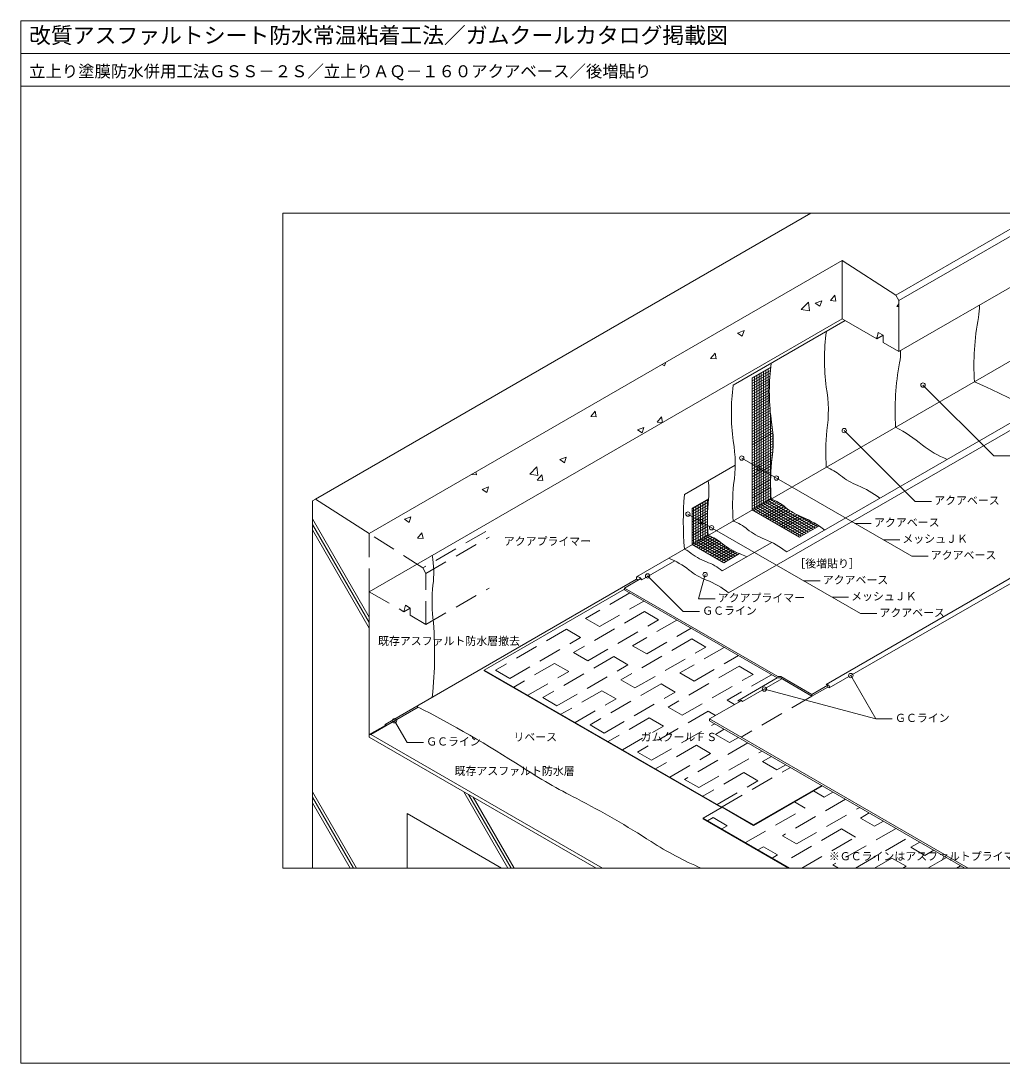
# Model space of a CAD drawing. Units: millimetres, scale not verified. Extents: x -2070 to 2070, y -1433 to 1432.
# Drawn here: x -2070 to 626, y -1433 to 1432 of the extents above; entities that cross this region are included whole.
import ezdxf
from ezdxf.enums import TextEntityAlignment as Align

# ---------------------------------------------------------------- set-up
doc = ezdxf.new("R2010")
doc.units = ezdxf.units.MM
doc.header["$LTSCALE"] = 5
doc.linetypes.add('USER1', pattern=[19.05, 12.7, -6.35])
for name, color, linetype, lineweight in [('0-0_0', 7, 'Continuous', 18), ('0-1_WAKU', 7, 'Continuous', 18), ('0-2_KUTAI', 3, 'Continuous', 18), ('0-3_BOUSUI', 1, 'Continuous', 18), ('0-4_MOJI', 7, 'Continuous', 18), ('0-5_HATCH', 9, 'Continuous', 18), ('0-6_bousui2', 7, 'USER1', 9)]:
    doc.layers.add(name, color=color, linetype=linetype, lineweight=lineweight)
doc.styles.add('ＭＳ ゴシック', font='')
doc.styles.get('ＭＳ ゴシック').set_extended_font_data('MS Gothic')

msp = doc.modelspace()

# ---------------------------------------------------------------- linework, layer by layer
at = {"layer": '0-0_0'}
msp.add_line((-2070.045, 1342.46), (2069.955, 1342.46), dxfattribs=at)
msp.add_lwpolyline([(-1350.045, -896.562), (1349.955, -896.562), (1349.955, 903.438), (-1350.045, 903.438)], close=True, dxfattribs=at)
for points in [[(-60.6, 87.938), (-60.6, 450.938), (-9.739, 480.303)], [(-225.145, -7.062), (-225.145, 92.938), (-180.633, 118.637)], [(-60.6, 87.938), (69.304, 12.938), (123.07, 43.98)], [(-225.145, -7.062), (-138.543, -57.062), (-95.241, -32.062)]]:
    msp.add_lwpolyline(points, dxfattribs=at)
at = {"layer": '0-1_WAKU'}
for points in [[(-2070.045, -1432.54), (2069.955, -1432.54), (2069.955, 1432.46), (-2070.045, 1432.46)], [(2069.955, 1252.46), (-2070.045, 1252.46), (-2070.045, 1432.46), (2069.955, 1432.46)], [(-2070.045, -1432.54), (2069.955, -1432.54), (2069.955, 1432.46), (-2070.045, 1432.46)]]:
    msp.add_lwpolyline(points, close=True, dxfattribs=at)
at = {"layer": '0-2_KUTAI'}
for p, q in [((333.685, 678.838), (722.704, 903.438)), ((342.102, 523.438), (1000.281, 903.438)), ((342.102, 663.438), (757.794, 903.438)), ((-1112.821, 23.438), (186.217, 773.438)), ((186.217, 613.438), (186.217, 773.438)), ((333.685, 678.838), (186.217, 773.438)), ((333.685, 678.838), (342.102, 663.438)), ((342.102, 523.438), (342.102, 663.438)), ((-1112.821, -136.562), (186.217, 613.438)), ((186.217, 613.438), (281.48, 558.438)), ((285.81, 575.938), (281.48, 558.438)), ((298.8, 568.438), (285.81, 575.938)), ((281.48, 558.438), (298.8, 568.438)), ((298.8, 548.438), (298.8, 568.438)), ((298.8, 548.438), (342.102, 523.438)), ((-1112.821, 23.438), (-1260.289, 118.039)), ((-1268.706, -896.562), (-1268.706, 113.438)), ((-1112.821, -536.562), (-1112.821, -136.562)), ((-1112.821, -536.562), (-489.283, -896.562)), ((-1008.898, -746.562), (-1008.898, -896.562)), ((-1008.898, -746.562), (-749.09, -896.562))]:
    msp.add_line(p, q, dxfattribs=at)
at = {"layer": '0-2_KUTAI', "linetype": 'USER1'}
for p, q in [((-792.795, 29.136), (-965.354, -71.162)), ((-1112.821, -136.562), (-1112.821, 23.438)), ((-965.354, -71.162), (-1112.821, 23.438)), ((-956.937, -86.562), (-783.731, 13.438)), ((-965.354, -71.162), (-956.937, -86.562)), ((-956.937, -226.562), (-956.937, -86.562)), ((-1112.821, -136.562), (-1017.558, -191.562)), ((-956.937, -226.562), (-783.731, -126.562)), ((-1013.228, -174.062), (-1017.558, -191.562)), ((-1017.558, -191.562), (-1000.238, -181.562)), ((-1000.238, -181.562), (-1013.228, -174.062)), ((-1000.238, -201.562), (-1000.238, -181.562)), ((-1000.238, -201.562), (-956.937, -226.562))]:
    msp.add_line(p, q, dxfattribs=at)
at = {"layer": '0-2_KUTAI'}
msp.add_lwpolyline([(-1268.706, 113.438), (-1260.289, 118.039), (100.063, 903.438)], dxfattribs=at)
at = {"layer": '0-3_BOUSUI'}
for p, q in [((-378.432, -95.562), (1349.955, 902.322)), ((34.191, -27.334), (1349.955, 732.322)), ((-112.797, 430.802), (194.877, 608.438)), ((-125.552, -139.562), (728.282, 353.4)), ((151.137, -401.308), (1349.955, 290.83)), ((-246.796, 130.438), (-107.253, 211.003)), ((-142.873, -79.562), (-7.009, -1.121)), ((-363.709, -104.062), (-273.581, -52.026)), ((-1069.52, -501.562), (-378.432, -102.562)), ((-411.341, -126.562), (-368.039, -101.562)), ((-411.341, -131.562), (-411.341, -126.562)), ((-100.011, -436.308), (8.242, -373.808)), ((-87.02, -438.808), (21.233, -376.308)), ((103.505, -418.808), (146.806, -393.808)), ((103.505, -423.808), (146.806, -398.808)), ((146.806, -398.808), (146.806, -393.808)), ((151.137, -401.308), (146.806, -398.808)), ((103.505, -423.808), (103.505, -418.808)), ((-1108.491, -529.062), (-978.328, -453.912)), ((-177.953, -486.308), (-91.351, -436.308)), ((-95.681, -438.808), (-100.011, -436.308)), ((-91.351, -436.308), (-87.02, -438.808)), ((-1112.821, -529.562), (-1069.52, -504.562)), ((-177.953, -491.308), (523.967, -896.562)), ((-56.736, -777.293), (130.326, -669.293)), ((-56.736, -779.293), (132.058, -670.293)), ((-195.3, -759.293), (-143.338, -729.293)), ((-195.3, -759.293), (42.457, -896.562)), ((-195.3, -761.293), (-195.3, -759.293)), ((-195.3, -761.293), (38.993, -896.562)), ((-56.736, -779.293), (-56.736, -777.293))]:
    msp.add_line(p, q, dxfattribs=at)
at = {"layer": '0-3_BOUSUI', "linetype": 'USER1'}
msp.add_line((103.505, -423.808), (-91.351, -536.308), dxfattribs=at)
at = {"layer": '0-3_BOUSUI'}
for points in [[(146.806, -393.808), (142.476, -391.308), (1349.955, 305.83)], [(-378.432, -95.562), (-378.432, -102.562), (-374.101, -105.062), (-368.039, -101.562), (-363.709, -104.062)], [(-796.722, -354.062), (-796.722, -352.062), (-411.341, -129.562)], [(-411.341, -126.562), (9.403, -369.478), (18.063, -369.478), (103.505, -418.808)], [(-411.341, -131.562), (8.242, -373.808), (16.903, -373.808), (103.505, -423.808)], [(-56.736, -777.293), (-142.874, -727.561), (-146.338, -727.561), (-796.722, -352.062)], [(-56.736, -779.293), (-143.338, -729.293), (-146.802, -729.293), (-796.722, -354.062)], [(-177.953, -491.308), (-177.953, -486.308), (532.627, -896.562)], [(-1069.52, -501.562), (-1069.52, -504.562), (-1065.19, -504.062)], [(-471.962, -896.562), (-1108.491, -529.062), (-1112.821, -529.562)]]:
    msp.add_lwpolyline(points, dxfattribs=at)
for centre, radius, start, end in [((347.994, 651.004), 215.649, 351.04249, 0.09059), ((1248.887, 486.004), 700.316, 169.18356, 183.72564), ((723.624, 501.113), 585.619, 172.39907, 187.42464), ((131.488, 526.004), 215.649, 351.04249, 0.09059), ((572.07, 413.613), 585.619, 172.39907, 187.42464), ((1032.381, 361.004), 700.316, 169.18356, 183.72564), ((467.676, 353.341), 585.619, 172.39907, 187.42464), ((-811.337, -2571.259), 3305.156, 51.49248, 65.67587), ((-197.677, 362.325), 346.391, 350.66471, 10.49796), ((-349.231, 274.825), 346.391, 350.66471, 10.49796), ((118.953, -85.237), 454.574, 50.66028, 61.83107), ((770.1, 248.255), 628.644, 174.71709, 183.90548), ((-453.625, 214.553), 346.391, 350.66471, 10.49796), ((577.612, 482.607), 275.398, 231.75006, 248.09487), ((618.545, 160.755), 628.644, 174.71709, 183.90548), ((100.383, 86.769), 126.061, 49.71849, 70.28151), ((292.804, 320.053), 176.361, 231.02923, 248.97077), ((-348.439, 139.182), 169.059, 353.01977, 9.79326), ((514.151, 100.483), 628.644, 174.71709, 183.90548), ((126.281, -93.375), 269.38, 52.53458, 67.46542), ((626.804, 55.438), 876.813, 175.09309, 184.90691), ((445.34, 60.755), 628.644, 174.71709, 183.90548), ((-51.172, -0.731), 126.061, 49.71849, 70.28151), ((141.25, 232.553), 176.361, 231.02923, 248.97077), ((-155.566, -61.003), 126.061, 49.71849, 70.28151), ((-25.274, -180.875), 269.38, 52.53458, 67.46542), ((36.856, 172.281), 176.361, 231.02923, 248.97077), ((-224.377, -100.731), 126.061, 49.71849, 70.28151), ((-118.72, -222.185), 247.687, 51.87649, 68.12351), ((-270.459, -75.549), 60.782, 52.91213, 67.08787), ((-122.888, 110.053), 176.361, 231.02923, 248.97077), ((-31.955, 132.553), 176.361, 231.02923, 248.97077), ((-1228.424, -84.43), 292.748, 353.20046, 9.41081), ((-379.547, -264.494), 237.427, 52.1324, 67.8676), ((-235.812, -190.537), 144.752, 50.05465, 69.94535), ((-144.879, -168.037), 144.752, 61.49341, 69.94535), ((-122.888, 60.053), 176.361, 231.02923, 248.97077), ((-376.759, -109.666), 14.203, 23.23871, 96.76129), ((-284.618, -345.071), 259.877, 52.25992, 67.74008), ((-564.643, -163.576), 375.735, 173.20046, 186.79954), ((-2044.794, -307.79), 1111.542, 353.86603, 5.14755), ((144.339, -398.445), 7.376, 337.16015, 104.62664), ((-2479.761, -3380.486), 3289.245, 57.1132, 62.93043), ((-94.695, -443.688), 9.095, 32.45091, 125.7623), ((-1068.87, -505.437), 3.929, 20.48466, 99.51534), ((245.904, 834.88), 1730.571, 237.1132, 242.8868), ((-1610.797, -2791.37), 2343.374, 57.1132, 62.8868), ((152.761, -63.948), 904.544, 237.1132, 246.99635)]:
    msp.add_arc(centre, radius, start, end, dxfattribs=at)
at = {"layer": '0-4_MOJI'}
for p, q in [((408.656, 431.227), (603.416, 236.467)), ((192.15, 306.227), (386.909, 111.467)), ((-89.467, 230.709), (377.53, -38.913)), ((648.416, 236.467), (603.416, 236.467)), ((431.909, 111.467), (386.909, 111.467)), ((-237.343, 76.602), (236.582, -197.019)), ((266.646, 51.087), (221.646, 51.087)), ((344.588, 6.087), (299.588, 6.087)), ((422.53, -38.913), (377.53, -38.913)), ((-347.904, -93.242), (-250.524, -190.622)), ((-189.94, -89.69), (-207.762, -156.202)), ((125.698, -107.019), (80.698, -107.019)), ((-162.762, -156.202), (-207.762, -156.202)), ((203.64, -152.019), (158.64, -152.019)), ((-205.524, -190.622), (-250.524, -190.622)), ((281.582, -197.019), (236.582, -197.019)), ((210.417, -367.083), (279.275, -486.348)), ((-27.149, -404.242), (279.275, -486.348)), ((324.275, -486.348), (279.275, -486.348)), ((-1043.409, -491.487), (-1008.98, -551.12)), ((-963.98, -551.12), (-1008.98, -551.12))]:
    msp.add_line(p, q, dxfattribs=at)
for centre in [(408.656, 431.227), (192.15, 306.227), (-89.467, 230.709), (-41.836, 203.209), (5.796, 175.709), (-237.343, 76.602), (-202.702, 56.602), (-172.391, 39.102), (-189.94, -89.69), (-347.904, -93.242), (210.417, -367.083), (-27.149, -404.242), (-1043.409, -491.487)]:
    msp.add_circle(centre, 6, dxfattribs=at)
at = {"layer": '0-5_HATCH'}
for p, q in [((73.923, 638.795), (93.707, 659.414)), ((96.513, 635.291), (93.707, 659.414)), ((112.794, 656.281), (130.578, 663.108)), ((125.427, 647.758), (130.578, 663.107)), ((154.154, 663.559), (166.4, 678.152)), ((154.154, 663.559), (169.336, 662.23)), ((169.336, 662.23), (166.399, 678.152)), ((73.923, 638.795), (96.513, 635.291)), ((112.793, 656.28), (125.427, 647.758)), ((336.339, 647.62), (342.102, 654.487)), ((336.339, 647.62), (342.102, 647.115)), ((-100.624, 574.357), (-87.989, 565.835)), ((-100.623, 574.358), (-82.838, 581.185)), ((-87.989, 565.835), (-82.839, 581.184)), ((279.262, 559.718), (282.062, 560.793)), ((281.401, 558.484), (281.744, 559.507)), ((-174.971, 504.38), (-162.726, 518.973)), ((-159.789, 503.052), (-162.726, 518.973)), ((-307.794, 488.221), (-301.405, 483.912)), ((-301.405, 483.912), (-298.077, 493.831)), ((-174.971, 504.38), (-159.789, 503.052)), ((-60.6, 450.08), (-9.844, 479.384)), ((-60.6, 442.747), (-10.673, 471.573)), ((-60.6, 435.415), (-11.392, 463.825)), ((-41.892, 98.739), (-41.892, 461.739)), ((-35.542, 102.406), (-35.542, 465.406)), ((-29.192, 106.072), (-29.192, 469.072)), ((-22.842, 109.738), (-22.842, 472.738)), ((-16.492, 113.404), (-16.492, 476.404)), ((-10.142, 476.692), (-10.142, 480.07)), ((-60.6, 428.083), (-12.003, 456.141)), ((-60.6, 420.75), (-12.508, 448.517)), ((-60.6, 413.418), (-12.91, 440.952)), ((-60.6, 406.086), (-13.213, 433.445)), ((-54.592, 91.407), (-54.592, 454.407)), ((-48.242, 95.073), (-48.242, 458.073)), ((-60.6, 398.753), (-13.418, 425.994)), ((-60.6, 391.421), (-13.528, 418.598)), ((-60.6, 384.089), (-13.544, 411.257)), ((-60.6, 376.756), (-13.469, 403.967)), ((-60.6, 369.424), (-13.305, 396.73)), ((-60.6, 362.092), (-13.054, 389.542)), ((-60.6, 354.759), (-12.717, 382.405)), ((-60.6, 347.427), (-12.295, 375.316)), ((-504.097, 345.201), (-491.852, 359.795)), ((-504.097, 345.201), (-488.915, 343.873)), ((-488.915, 343.873), (-491.852, 359.795)), ((-321.913, 329.262), (-309.668, 343.855)), ((-306.881, 328.748), (-309.668, 343.855)), ((-60.6, 340.095), (-11.791, 368.275)), ((-60.6, 332.762), (-11.206, 361.28)), ((-60.6, 325.43), (-10.541, 354.332)), ((-60.6, 318.097), (-9.797, 347.429)), ((-10.142, 117.07), (-10.142, 350.534)), ((-321.913, 329.262), (-308.085, 328.053)), ((-60.6, 310.765), (-8.976, 340.571)), ((-60.6, 303.433), (-7.907, 333.855)), ((-60.6, 296.1), (-6.816, 327.153)), ((-60.6, 288.768), (-5.849, 320.379)), ((-375.842, 308.247), (-358.057, 315.074)), ((-375.842, 308.246), (-363.207, 299.724)), ((-363.207, 299.724), (-358.057, 315.073)), ((-60.6, 281.436), (-5.01, 313.531)), ((-60.6, 274.103), (-4.302, 306.607)), ((-60.6, 266.771), (-3.728, 299.606)), ((-60.6, 259.439), (-3.293, 292.525)), ((-3.792, 249.175), (-3.792, 300.476)), ((-60.6, 252.106), (-3.001, 285.361)), ((-60.6, 244.774), (-2.856, 278.113)), ((-60.6, 237.442), (-2.864, 270.776)), ((-60.6, 230.109), (-3.031, 263.347)), ((-589.258, 226.324), (-571.473, 233.151)), ((-576.624, 217.801), (-571.474, 233.15)), ((-60.6, 222.777), (-3.362, 255.823)), ((-60.6, 215.445), (-3.865, 248.2)), ((-60.6, 208.112), (-4.548, 240.474)), ((-60.6, 200.78), (-5.419, 232.639)), ((-671.964, 185.985), (-652.18, 206.604)), ((-649.374, 182.481), (-652.18, 206.604)), ((-589.258, 226.323), (-576.624, 217.801)), ((-60.6, 193.448), (-6.488, 224.689)), ((-60.6, 186.115), (-7.603, 216.713)), ((-60.6, 178.783), (-8.244, 209.011)), ((-60.6, 171.451), (-8.786, 201.366)), ((-831.48, 185.87), (-818.041, 184.694)), ((-818.04, 184.695), (-819.53, 192.77)), ((-671.964, 185.985), (-649.374, 182.481)), ((-651.039, 170.084), (-638.794, 184.677)), ((-635.856, 168.755), (-638.793, 184.677)), ((-60.6, 164.118), (-9.231, 193.776)), ((-60.6, 156.786), (-9.582, 186.241)), ((-60.6, 149.453), (-9.841, 178.759)), ((-802.675, 144.401), (-790.04, 135.879)), ((-802.674, 144.401), (-784.89, 151.228)), ((-790.04, 135.879), (-784.89, 151.228)), ((-651.039, 170.084), (-635.857, 168.755)), ((-60.6, 142.121), (-10.01, 171.33)), ((-60.6, 134.789), (-10.09, 163.951)), ((-60.6, 127.456), (-10.085, 156.621)), ((-60.6, 120.124), (-9.995, 149.341)), ((-225.145, 91.115), (-180.808, 116.713)), ((-183.347, 17.07), (-183.347, 117.07)), ((-60.6, 112.792), (-9.822, 142.109)), ((-60.6, 105.459), (-9.568, 134.923)), ((-60.6, 98.127), (-9.233, 127.784)), ((-60.6, 90.795), (-8.821, 120.69)), ((-56.724, 85.7), (-3.968, 116.159)), ((41.528, 87.093), (-10.268, 116.997)), ((-225.145, 83.783), (-181.449, 109.011)), ((-225.145, 76.451), (-181.991, 101.366)), ((-225.145, 69.118), (-182.436, 93.776)), ((-225.145, 61.786), (-182.787, 86.241)), ((-221.447, -4.927), (-221.447, 95.073)), ((-215.097, -1.261), (-215.097, 98.739)), ((-208.747, 2.406), (-208.747, 102.406)), ((-202.397, 6.072), (-202.397, 106.072)), ((-196.047, 9.738), (-196.047, 109.738)), ((-189.697, 13.404), (-189.697, 113.404)), ((75.185, 16.334), (-54.718, 91.334)), ((-50.374, 82.034), (3.235, 112.985)), ((81.535, 20), (-48.368, 95)), ((-44.024, 78.368), (9.942, 109.525)), ((87.885, 23.666), (-42.018, 98.666)), ((-37.674, 74.702), (16.209, 105.811)), ((94.235, 27.332), (-35.668, 102.332)), ((-31.324, 71.035), (22.076, 101.866)), ((100.585, 30.999), (-29.318, 105.999)), ((-24.974, 67.369), (27.575, 97.709)), ((106.935, 34.665), (-22.968, 109.665)), ((-18.624, 63.703), (32.863, 93.429)), ((113.285, 38.331), (-16.618, 113.331)), ((-12.274, 60.037), (38.395, 89.291)), ((-1112.821, -206.562), (-1268.706, 63.438)), ((-1016.091, 62.479), (-998.306, 69.305)), ((-1016.091, 62.478), (-1003.457, 53.956)), ((-1003.457, 53.956), (-998.307, 69.305)), ((-225.145, 54.453), (-183.046, 78.759)), ((-225.145, 47.121), (-183.215, 71.33)), ((-225.145, 39.789), (-183.296, 63.951)), ((-5.924, 56.371), (44.189, 85.304)), ((0.426, 52.705), (50.26, 81.477)), ((6.776, 49.038), (56.627, 77.82)), ((13.126, 45.372), (63.312, 74.348)), ((19.476, 41.706), (70.343, 71.074)), ((25.826, 38.04), (77.752, 68.02)), ((32.176, 34.374), (85.028, 64.888)), ((38.526, 30.708), (92.054, 61.612)), ((44.876, 27.041), (98.851, 58.204)), ((119.635, 41.997), (65.139, 73.461)), ((-1112.821, -221.562), (-1268.706, 48.438)), ((-1112.821, -236.562), (-1268.706, 33.438)), ((-225.145, 32.456), (-183.29, 56.621)), ((-225.145, 25.124), (-183.2, 49.341)), ((-225.145, 17.792), (-183.027, 42.109)), ((-225.145, 10.459), (-182.773, 34.923)), ((51.226, 23.375), (105.432, 54.671)), ((57.576, 19.709), (111.807, 51.019)), ((63.926, 16.043), (117.985, 47.254)), ((-980.165, 10.905), (-967.919, 25.498)), ((-980.165, 10.905), (-964.983, 9.577)), ((-964.981, 9.577), (-967.918, 25.498)), ((-225.145, 3.127), (-182.438, 27.784)), ((-225.145, -4.205), (-182.026, 20.69)), ((-221.269, -9.3), (-177.173, 16.159)), ((-214.919, -12.966), (-169.97, 12.985)), ((-126.02, -49.832), (-212.623, 0.168)), ((-208.569, -16.632), (-163.263, 9.525)), ((-119.67, -46.166), (-206.273, 3.834)), ((-202.219, -20.298), (-156.996, 5.811)), ((-113.32, -42.5), (-199.923, 7.5)), ((-195.869, -23.965), (-151.129, 1.866)), ((-106.97, -38.834), (-193.573, 11.166)), ((-100.62, -35.168), (-187.223, 14.832)), ((-147.79, -0.602), (-175.955, 15.659)), ((-132.37, -53.498), (-218.973, -3.498)), ((-189.519, -27.631), (-145.63, -2.291)), ((-183.169, -31.297), (-140.342, -6.571)), ((-176.819, -34.963), (-134.81, -10.709)), ((-170.469, -38.629), (-129.016, -14.696)), ((-164.119, -42.295), (-122.945, -18.523)), ((-157.769, -45.962), (-116.578, -22.18)), ((-151.419, -49.628), (-109.893, -25.652)), ((-145.069, -53.294), (-102.862, -28.926)), ((-138.719, -56.96), (-95.453, -31.98)), ((-1147.462, -896.562), (-1268.706, -686.562)), ((-731.77, -896.562), (-853.014, -686.562)), ((-1156.122, -896.562), (-1268.706, -701.562)), ((-723.11, -896.562), (-840.023, -694.062)), ((-714.449, -896.562), (-827.033, -701.562)), ((-1164.783, -896.562), (-1268.706, -716.562))]:
    msp.add_line(p, q, dxfattribs=at)
at = {"layer": '0-6_bousui2'}
for p, q in [((-142.874, -727.561), (44.187, -619.561)), ((223.142, -896.562), (373.555, -809.721)), ((473.148, -867.221), (422.328, -896.562)), ((500.27, -896.562), (512.119, -889.721))]:
    msp.add_line(p, q, dxfattribs=at)
for points in [[(-397.208, -139.721), (-519.04, -210.061), (-480.069, -232.561), (-358.237, -162.221)], [(-267.304, -214.721), (-389.136, -285.061), (-350.165, -307.561), (-228.333, -237.221)], [(-137.4, -289.721), (-259.232, -360.061), (-220.261, -382.561), (-98.429, -312.221)], [(-676.934, -421.221), (-564.506, -356.311), (-603.478, -333.811), (-715.905, -398.721)], [(-7.497, -364.721), (-129.329, -435.061), (-109.26, -446.648)], [(-547.03, -496.221), (-434.603, -431.311), (-473.574, -408.811), (-586.002, -473.721)], [(-417.127, -571.221), (-304.699, -506.311), (-343.67, -483.811), (-456.098, -548.721)], [(-161.221, -476.648), (-181.29, -465.061), (-376.146, -577.561), (-337.175, -600.061), (-163.381, -499.721)], [(-137.4, -514.721), (-161.805, -528.811), (-122.833, -551.311), (-98.429, -537.221)], [(-287.223, -646.221), (-174.795, -581.311), (-213.766, -558.811), (-326.194, -623.721)], [(-72.448, -552.221), (-246.242, -652.561), (-207.271, -675.061), (-33.477, -574.721)], [(-7.497, -589.721), (-31.901, -603.811), (7.07, -626.311), (31.475, -612.221)], [(-157.319, -721.221), (-44.891, -656.311), (-83.862, -633.811), (-196.29, -698.721)], [(107.654, -684.383), (136.974, -701.311), (161.378, -687.221)], [(-79.377, -826.221), (85.013, -731.311), (55.692, -714.383)], [(196.019, -707.221), (22.226, -807.561), (61.197, -830.061), (234.991, -729.721)], [(260.971, -744.721), (236.567, -758.811), (275.538, -781.311), (299.942, -767.221)], [(-144.329, -788.721), (-129.329, -780.061), (-168.3, -757.561), (-183.3, -766.221)], [(75.918, -896.562), (223.577, -811.311), (184.606, -788.811), (20.216, -883.721)], [(334.583, -787.221), (160.79, -887.561), (176.38, -896.562)], [(399.535, -824.721), (375.131, -838.811), (414.102, -861.311), (438.506, -847.221)], [(-5.765, -868.721), (9.235, -860.061), (-29.736, -837.561), (-44.736, -846.221)], [(353.046, -896.562), (362.141, -891.311), (323.17, -868.811), (275.104, -896.562)]]:
    msp.add_lwpolyline(points, dxfattribs=at)
for points in [[(-317.689, -213.811), (-356.66, -191.311), (-551.516, -303.811), (-512.545, -326.311)], [(-571.002, -240.061), (-765.857, -352.561), (-726.886, -375.061), (-532.03, -262.561)], [(-187.785, -288.811), (-226.756, -266.311), (-421.612, -378.811), (-382.641, -401.311)], [(-441.098, -315.061), (-635.953, -427.561), (-596.982, -450.061), (-402.127, -337.561)], [(-57.882, -363.811), (-96.853, -341.311), (-291.708, -453.811), (-252.737, -476.311)], [(-272.223, -412.561), (-311.194, -390.061), (-506.05, -502.561), (-467.079, -525.061)]]:
    msp.add_lwpolyline(points, close=True, dxfattribs=at)

# ---------------------------------------------------------------- texts
at = {"layer": '0-1_WAKU', "style": 'ＭＳ ゴシック'}
for s, height, p in [('改質アスファルトシート防水常温粘着工法／ガムクールカタログ掲載図', 43.99, (-2047.545, 1357.46)), ('立上り塗膜防水併用工法ＧＳＳ－２Ｓ／立上りＡＱ－１６０アクアベース／後増貼り', 32.99, (-2047.545, 1267.46))]:
    msp.add_text(s, height=height, dxfattribs=at).set_placement(p, align=Align.BOTTOM_LEFT)
at = {"layer": '0-4_MOJI', "style": 'ＭＳ ゴシック'}
for s, p in [('アクアベース', (439.409, 96.467)), ('アクアベース', (274.146, 36.087)), ('アクアプライマー', (-743.201, -15.684)), ('メッシュＪＫ', (352.088, -8.913)), ('アクアベース', (430.03, -53.913)), ('［後増貼り］', (55.255, -77.019)), ('アクアベース', (133.198, -122.019)), ('アクアプライマー', (-155.262, -171.202)), ('メッシュＪＫ', (211.14, -167.019)), ('ＧＣライン', (-198.024, -206.615)), ('アクアベース', (289.082, -212.019)), ('既存アスファルト防水層撤去', (-1088.697, -289.871)), ('ＧＣライン', (331.775, -501.348)), ('ＧＣライン', (-956.48, -566.12)), ('リベース', (-716.768, -553.83)), ('ガムクールＦＳ', (-366.768, -553.83)), ('既存アスファルト防水層', (-878.301, -647.092)), ('※ＧＣラインはアスファルトプライマーには接着しません。', (149.955, -881.562))]:
    msp.add_text(s, height=21.99, dxfattribs=at).set_placement(p, align=Align.BOTTOM_LEFT)

doc.saveas('drawing.dxf')
